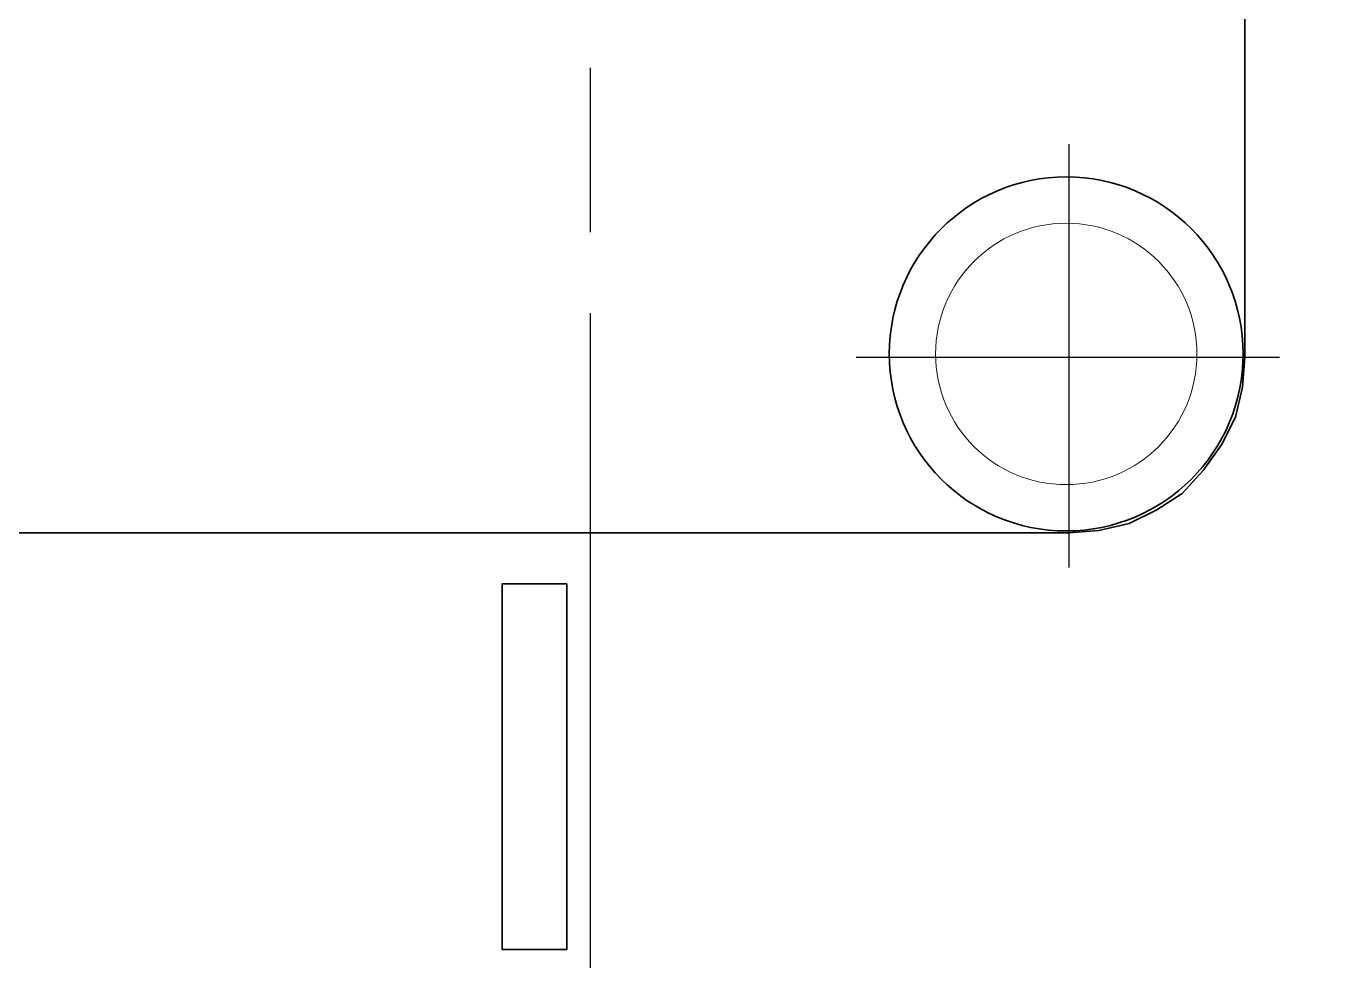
# Model space of a CAD drawing. Header units: millimetres. Extents: x 25096 to 30217, y 6541 to 10165.
# Drawn here: x 28363.7 to 28434.8, y 6963.6 to 7014.8 of the extents above; entities that cross this region are included whole.
import ezdxf

# ---------------------------------------------------------------- set-up
doc = ezdxf.new("R2010")
doc.units = ezdxf.units.MM
doc.layers.add('Equipment', color=123, linetype='Continuous')

# ---------------------------------------------------------------- blocks, each defined once
blk = doc.blocks.new('A$C970bf4b1')
at = {"layer": 'Equipment', "lineweight": 35}
blk.add_lwpolyline([(-4896.95, 1041.52), (-4429.11, 1041.52), (-3560.12, 1041.52), (-3546.36, 1042.58), (-3532.6, 1045.75), (-3519.9, 1052.11), (-3508.25, 1059.51), (-3498.73, 1070.1), (-3490.26, 1081.74), (-3483.91, 1094.44), (-3480.73, 1108.2), (-3479.68, 1121.96), (-3479.68, 1542.17, -0.408514), (-3398.17, 1623.67), (-2902.82, 1623.67)], format="xyb", dxfattribs=at)
at = {"layer": 'Equipment', "lineweight": 25}
for points in [[(-3779.22, 1254.27), (-3779.22, 1179.12)], [(-3560.12, 1219.34), (-3560.12, 1025.64)], [(-3779.22, 1142.07), (-3779.22, 842.53)], [(-3657.5, 1121.96), (-3463.8, 1121.96)]]:
    blk.add_lwpolyline(points, dxfattribs=at)
at = {"layer": 'Equipment', "lineweight": 35}
blk.add_lwpolyline([(-3789.8, 1018.23), (-3819.44, 1018.23), (-3819.44, 851), (-3789.8, 851)], close=True, dxfattribs=at)
blk.add_circle((-3561.34, 1123.37), 80.97, dxfattribs=at)
at = {"layer": 'Equipment', "lineweight": 20}
blk.add_circle((-3561.34, 1123.37), 59.8, dxfattribs=at)

msp = doc.modelspace()

# ---------------------------------------------------------------- block references
at = {"xscale": 0.1189320440123307, "yscale": 0.1189320440123307, "zscale": 0.1189320440123307}
msp.add_blockref('A$C970bf4b1', (28843.901, 6863.372), dxfattribs=at)

doc.saveas('drawing.dxf')
